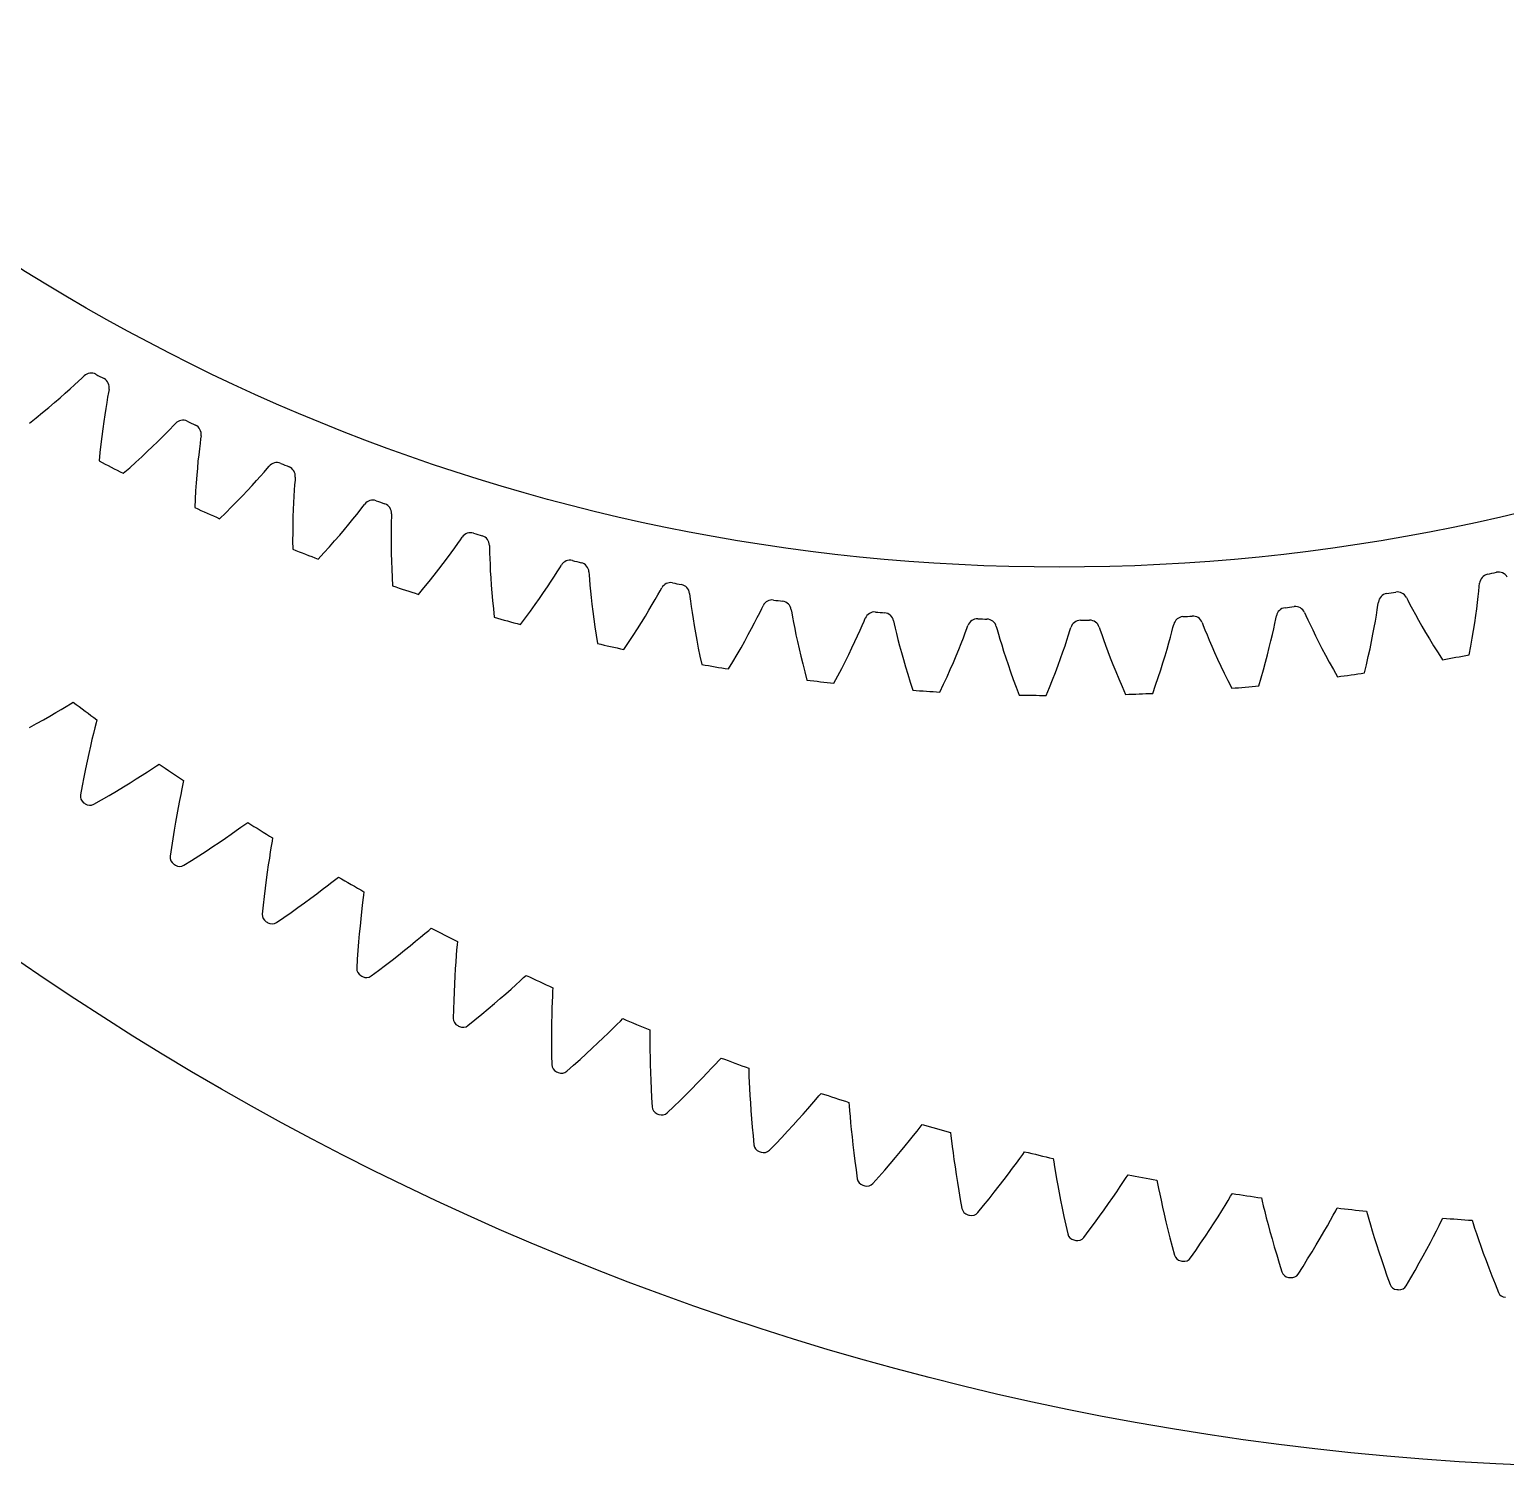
# Model space of a CAD drawing. Header units: millimetres. Extents: x -86 to 86, y -86 to 86.
# Drawn here: x -48.4 to -4.11, y -85.66 to -42.52 of the extents above; entities that cross this region are included whole.
import ezdxf

# ---------------------------------------------------------------- set-up
doc = ezdxf.new("R2010")
doc.units = ezdxf.units.MM

msp = doc.modelspace()

# ---------------------------------------------------------------- linework, layer by layer
at = {"layer": 'journal'}
msp.add_circle((-17.5, 0), 58.65, dxfattribs=at)
at = {"layer": 'outer'}
msp.add_circle((0, 0), 85.663286, dxfattribs=at)
at = {"layer": 'output_ring'}
for p, q in [((-47.445249, -62.920175), (-47.296616, -62.831968)), ((-47.296616, -62.831968), (-47.170079, -62.755948)), ((-47.170079, -62.755948), (-47.083892, -62.703672)), ((-48.185494, -63.342891), (-47.982283, -63.229503)), ((-47.982283, -63.229503), (-47.790303, -63.120568)), ((-47.790303, -63.120568), (-47.610724, -63.017027)), ((-47.610724, -63.017027), (-47.445249, -62.920175)), ((-46.375998, -63.22903), (-46.401066, -63.326664)), ((-48.399087, -63.460001), (-48.185494, -63.342891)), ((-46.478541, -63.637609), (-46.523306, -63.824045)), ((-46.437172, -63.469797), (-46.478541, -63.637609)), ((-46.401066, -63.326664), (-46.437172, -63.469797)), ((-46.570387, -64.025918), (-46.619039, -64.241223)), ((-46.523306, -63.824045), (-46.570387, -64.025918)), ((-46.668699, -64.468567), (-46.718915, -64.706927)), ((-46.619039, -64.241223), (-46.668699, -64.468567)), ((-44.71146, -64.697074), (-44.588108, -64.615989)), ((-44.588108, -64.615989), (-44.50411, -64.560263)), ((-46.769312, -64.95551), (-46.819567, -65.213688)), ((-46.718915, -64.706927), (-46.769312, -64.95551)), ((-45.380453, -65.12207), (-45.193046, -65.005444)), ((-45.193046, -65.005444), (-45.01781, -64.894711)), ((-45.01781, -64.894711), (-44.856396, -64.791232)), ((-44.856396, -64.791232), (-44.71146, -64.697074)), ((-43.775507, -65.056501), (-43.796598, -65.155071)), ((-46.819567, -65.213688), (-46.869696, -65.480735)), ((-46.233224, -65.630679), (-46.005844, -65.498467)), ((-46.005844, -65.498467), (-45.787574, -65.36927)), ((-45.787574, -65.36927), (-45.578903, -65.2436)), ((-45.578903, -65.2436), (-45.380453, -65.12207)), ((-43.861408, -65.4689), (-43.898581, -65.656997)), ((-43.826873, -65.29955), (-43.861408, -65.4689)), ((-43.796598, -65.155071), (-43.826873, -65.29955)), ((-46.469022, -65.765683), (-46.233224, -65.630679)), ((-43.937443, -65.860613), (-43.977329, -66.077712)), ((-43.898581, -65.656997), (-43.937443, -65.860613)), ((-44.017735, -66.306883), (-44.05825, -66.547081)), ((-43.977329, -66.077712), (-44.017735, -66.306883)), ((-42.052843, -66.455884), (-41.932878, -66.369866)), ((-41.932878, -66.369866), (-41.851208, -66.310781)), ((-44.098532, -66.797502), (-44.138282, -67.057506)), ((-44.05825, -66.547081), (-44.098532, -66.797502)), ((-42.704064, -66.907641), (-42.521537, -66.783517)), ((-42.521537, -66.783517), (-42.350932, -66.665773)), ((-42.350932, -66.665773), (-42.193844, -66.555838)), ((-42.193844, -66.555838), (-42.052843, -66.455884)), ((-41.103093, -66.777085), (-41.120172, -66.876429)), ((-44.138282, -67.057506), (-44.177548, -67.326364)), ((-43.535522, -67.450392), (-43.313687, -67.309074)), ((-43.313687, -67.309074), (-43.100832, -67.171137)), ((-43.100832, -67.171137), (-42.897425, -67.037113)), ((-42.897425, -67.037113), (-42.704064, -66.907641)), ((-41.172211, -67.192627), (-41.201731, -67.382076)), ((-41.144568, -67.022016), (-41.172211, -67.192627)), ((-41.120172, -66.876429), (-41.144568, -67.022016)), ((-43.765655, -67.594841), (-43.535522, -67.450392)), ((-41.232309, -67.587099), (-41.263364, -67.805636)), ((-41.201731, -67.382076), (-41.232309, -67.587099)), ((-41.29445, -68.036256), (-41.325198, -68.277899)), ((-41.263364, -67.805636), (-41.29445, -68.036256)), ((-39.461968, -68.211092), (-39.325134, -68.105506)), ((-39.325134, -68.105506), (-39.208753, -68.014697)), ((-39.208753, -68.014697), (-39.129545, -67.952352)), ((-41.355297, -68.529747), (-41.384479, -68.791147)), ((-41.325198, -68.277899), (-41.355297, -68.529747)), ((-40.145467, -68.720486), (-39.957511, -68.583284)), ((-39.957511, -68.583284), (-39.780165, -68.451864)), ((-39.780165, -68.451864), (-39.614472, -68.327303)), ((-39.614472, -68.327303), (-39.461968, -68.211092)), ((-38.394661, -68.634365), (-38.415368, -68.805956)), ((-38.376186, -68.487909), (-38.394661, -68.634365)), ((-38.363147, -68.387955), (-38.376186, -68.487909)), ((-41.384479, -68.791147), (-41.412817, -69.061376)), ((-40.766291, -69.159284), (-40.550365, -69.009091)), ((-40.550365, -69.009091), (-40.343276, -68.862642)), ((-40.343276, -68.862642), (-40.145467, -68.720486)), ((-38.437186, -68.996445), (-38.45943, -69.202539)), ((-38.415368, -68.805956), (-38.437186, -68.996445)), ((-40.990382, -69.31294), (-40.766291, -69.159284)), ((-38.481604, -69.422156), (-38.503318, -69.653846)), ((-38.45943, -69.202539), (-38.481604, -69.422156)), ((-36.420208, -69.54778), (-36.343592, -69.482276)), ((-38.524248, -69.896536), (-38.544116, -70.149397)), ((-38.503318, -69.653846), (-38.524248, -69.896536)), ((-36.973434, -70.007745), (-36.812925, -69.876572)), ((-36.812925, -69.876572), (-36.665256, -69.754276)), ((-36.665256, -69.754276), (-36.532813, -69.643231)), ((-36.532813, -69.643231), (-36.420208, -69.54778)), ((-35.56017, -69.886463), (-35.569148, -69.986863)), ((-38.544116, -70.149397), (-38.56268, -70.411765)), ((-37.519435, -70.441006), (-37.32755, -70.29095)), ((-37.32755, -70.29095), (-37.145309, -70.146244)), ((-37.145309, -70.146244), (-36.973434, -70.007745)), ((-35.595408, -70.306237), (-35.609489, -70.497454)), ((-35.581673, -70.133948), (-35.595408, -70.306237)), ((-35.569148, -69.986863), (-35.581673, -70.133948)), ((-38.56268, -70.411765), (-38.580044, -70.682921)), ((-38.147761, -70.917159), (-37.930082, -70.754547)), ((-37.930082, -70.754547), (-37.72042, -70.595728)), ((-37.72042, -70.595728), (-37.519435, -70.441006)), ((-35.623363, -70.70428), (-35.636618, -70.924615)), ((-35.609489, -70.497454), (-35.623363, -70.70428)), ((-35.648925, -71.156994), (-35.660002, -71.400334)), ((-35.636618, -70.924615), (-35.648925, -71.156994)), ((-33.950895, -71.311033), (-33.808304, -71.182853)), ((-33.808304, -71.182853), (-33.680469, -71.066533)), ((-33.680469, -71.066533), (-33.571825, -70.966597)), ((-33.571825, -70.966597), (-33.497926, -70.898042)), ((-32.698768, -71.270148), (-32.70367, -71.370829)), ((-35.669608, -71.653792), (-35.677524, -71.916697)), ((-35.660002, -71.400334), (-35.669608, -71.653792)), ((-34.448304, -71.745927), (-34.272077, -71.593954)), ((-34.272077, -71.593954), (-34.105956, -71.448604)), ((-34.105956, -71.448604), (-33.950895, -71.311033)), ((-32.716966, -71.691005), (-32.723286, -71.882636)), ((-32.710224, -71.518301), (-32.716966, -71.691005)), ((-32.70367, -71.370829), (-32.710224, -71.518301)), ((-35.677524, -71.916697), (-35.683884, -72.188334)), ((-35.031554, -72.233561), (-34.8285, -72.066375)), ((-34.8285, -72.066375), (-34.633951, -71.903636)), ((-34.633951, -71.903636), (-34.448304, -71.745927)), ((-32.728766, -72.089854), (-32.733082, -72.310545)), ((-32.723286, -71.882636), (-32.728766, -72.089854)), ((-35.242464, -72.404861), (-35.031554, -72.233561)), ((-32.735961, -72.543232), (-32.737168, -72.786821)), ((-32.733082, -72.310545), (-32.735961, -72.543232)), ((-31.033083, -72.628331), (-30.895804, -72.494478)), ((-30.895804, -72.494478), (-30.772789, -72.373072)), ((-30.772789, -72.373072), (-30.668284, -72.268816)), ((-30.668284, -72.268816), (-30.597223, -72.197322)), ((-29.783642, -72.536736), (-29.78446, -72.637534)), ((-32.737168, -72.786821), (-32.736494, -73.04046)), ((-32.736494, -73.04046), (-32.733749, -73.30347)), ((-31.51246, -73.083025), (-31.342536, -72.924036)), ((-31.342536, -72.924036), (-31.182442, -72.772072)), ((-31.182442, -72.772072), (-31.033083, -72.628331)), ((-29.78446, -72.637534), (-29.785032, -72.785149)), ((-29.785032, -72.785149), (-29.78477, -72.957985)), ((-29.78477, -72.957985), (-29.783318, -73.149714)), ((-32.733749, -73.30347), (-32.729096, -73.575141)), ((-32.075468, -73.593895), (-31.879357, -73.418618)), ((-31.879357, -73.418618), (-31.691562, -73.248128)), ((-31.691562, -73.248128), (-31.51246, -73.083025)), ((-29.783318, -73.149714), (-29.780397, -73.356984)), ((-29.780397, -73.356984), (-29.775765, -73.577669)), ((-27.814548, -73.560703), (-27.714354, -73.452297)), ((-27.714354, -73.452297), (-27.646249, -73.377982)), ((-32.279263, -73.773601), (-32.075468, -73.593895)), ((-29.775765, -73.577669), (-29.769212, -73.810282)), ((-29.769212, -73.810282), (-29.760546, -74.053719)), ((-28.207695, -73.975977), (-28.064285, -73.826301)), ((-28.064285, -73.826301), (-27.932542, -73.686994)), ((-27.932542, -73.686994), (-27.814548, -73.560703)), ((-26.819582, -73.684146), (-26.816314, -73.784894)), ((-26.816314, -73.784894), (-26.810903, -73.932412)), ((-26.810903, -73.932412), (-26.803637, -74.105095)), ((-29.760546, -74.053719), (-29.749594, -74.307123)), ((-29.749594, -74.307123), (-29.736193, -74.569805)), ((-28.697105, -74.472274), (-28.524841, -74.300048)), ((-28.524841, -74.300048), (-28.3615, -74.134303)), ((-28.3615, -74.134303), (-28.207695, -73.975977)), ((-26.803637, -74.105095), (-26.794417, -74.296608)), ((-26.794417, -74.296608), (-26.783098, -74.50359)), ((-29.736193, -74.569805), (-29.720534, -74.841065)), ((-29.263028, -75.021132), (-29.066683, -74.833314)), ((-29.066683, -74.833314), (-28.877836, -74.650234)), ((-28.877836, -74.650234), (-28.697105, -74.472274)), ((-26.783098, -74.50359), (-26.769527, -74.723905)), ((-26.769527, -74.723905), (-26.753552, -74.956061)), ((-25.049376, -74.902974), (-24.923388, -74.758443)), ((-24.923388, -74.758443), (-24.810608, -74.627473)), ((-24.810608, -74.627473), (-24.71489, -74.515096)), ((-24.71489, -74.515096), (-24.649853, -74.438083)), ((-23.811457, -74.710494), (-23.804109, -74.811027)), ((-23.804109, -74.811027), (-23.792724, -74.958204)), ((-26.753552, -74.956061), (-26.735028, -75.198947)), ((-26.735028, -75.198947), (-26.713815, -75.451699)), ((-25.490355, -75.394996), (-25.333865, -75.222768)), ((-25.333865, -75.222768), (-25.186603, -75.058339)), ((-25.186603, -75.058339), (-25.049376, -74.902974)), ((-23.792724, -74.958204), (-23.778466, -75.13045)), ((-23.778466, -75.13045), (-23.761492, -75.321433)), ((-26.713815, -75.451699), (-26.68978, -75.713623)), ((-26.68978, -75.713623), (-26.663141, -75.984025)), ((-25.828869, -75.7592), (-25.655498, -75.574062)), ((-25.655498, -75.574062), (-25.490355, -75.394996)), ((-23.761492, -75.321433), (-23.741794, -75.527786)), ((-23.741794, -75.527786), (-23.719306, -75.74737)), ((-21.993312, -75.856582), (-21.873284, -75.707063)), ((-21.873284, -75.707063), (-21.765905, -75.571631)), ((-21.765905, -75.571631), (-21.674819, -75.455467)), ((-21.674819, -75.455467), (-21.612957, -75.375881)), ((-20.76421, -75.614092), (-20.752793, -75.714245)), ((-20.752793, -75.714245), (-20.735454, -75.86084)), ((-26.198714, -76.145404), (-26.010142, -75.949783)), ((-26.010142, -75.949783), (-25.828869, -75.7592)), ((-23.719306, -75.74737), (-23.693936, -75.978688)), ((-23.693936, -75.978688), (-23.665585, -76.220624)), ((-22.264607, -76.187642), (-22.12413, -76.01738)), ((-22.12413, -76.01738), (-21.993312, -75.856582)), ((-20.735454, -75.86084), (-20.714227, -76.032367)), ((-20.714227, -76.032367), (-20.689528, -76.222505)), ((-23.665585, -76.220624), (-23.634146, -76.472308)), ((-23.634146, -76.472308), (-23.599516, -76.733043)), ((-22.737465, -76.743694), (-22.57174, -76.551682)), ((-22.57174, -76.551682), (-22.413989, -76.366071)), ((-22.413989, -76.366071), (-22.264607, -76.187642)), ((-20.689528, -76.222505), (-20.661483, -76.42789)), ((-20.661483, -76.42789), (-20.630115, -76.646382)), ((-18.901113, -76.685557), (-18.787243, -76.531298)), ((-18.787243, -76.531298), (-18.68544, -76.391625)), ((-18.68544, -76.391625), (-18.599137, -76.271865)), ((-18.599137, -76.271865), (-18.540551, -76.189838)), ((-17.682847, -76.393457), (-17.667381, -76.493065)), ((-17.667381, -76.493065), (-17.644116, -76.638837)), ((-23.599516, -76.733043), (-23.561941, -77.002143)), ((-23.091355, -77.144568), (-22.910865, -76.941467)), ((-22.910865, -76.941467), (-22.737465, -76.743694)), ((-20.630115, -76.646382), (-20.595392, -76.876482)), ((-20.595392, -76.876482), (-20.557259, -77.11707)), ((-19.300797, -77.211676), (-19.158769, -77.02734)), ((-19.158769, -77.02734), (-19.025307, -76.851525)), ((-19.025307, -76.851525), (-18.901113, -76.685557)), ((-17.644116, -76.638837), (-17.615955, -76.809362)), ((-17.615955, -76.809362), (-17.58357, -76.998343)), ((-17.58357, -76.998343), (-17.547226, -77.202423)), ((-15.574275, -77.086108), (-15.492896, -76.962949)), ((-15.492896, -76.962949), (-15.437682, -76.878614)), ((-14.572432, -77.047308), (-14.552942, -77.146207)), ((-20.557259, -77.11707), (-20.515646, -77.367274)), ((-20.515646, -77.367274), (-20.470478, -77.626391)), ((-19.608704, -77.602098), (-19.450896, -77.403527)), ((-19.450896, -77.403527), (-19.300797, -77.211676)), ((-17.547226, -77.202423), (-17.507028, -77.419465)), ((-17.507028, -77.419465), (-17.463009, -77.647968)), ((-15.895225, -77.559403), (-15.777859, -77.388539)), ((-15.777859, -77.388539), (-15.670334, -77.229791)), ((-15.670334, -77.229791), (-15.574275, -77.086108)), ((-14.552942, -77.146207), (-14.523788, -77.290916)), ((-14.523788, -77.290916), (-14.488739, -77.46016)), ((-14.488739, -77.46016), (-14.448723, -77.647673)), ((-12.361201, -77.527582), (-12.30945, -77.44108)), ((-20.470478, -77.626391), (-20.422028, -77.893747)), ((-19.946057, -78.016985), (-19.773947, -77.806735)), ((-19.773947, -77.806735), (-19.608704, -77.602098)), ((-17.463009, -77.647968), (-17.415157, -77.886814)), ((-17.415157, -77.886814), (-17.363439, -78.135125)), ((-16.298094, -78.128199), (-16.155893, -77.930423)), ((-16.155893, -77.930423), (-16.021452, -77.740482)), ((-16.021452, -77.740482), (-15.895225, -77.559403)), ((-14.448723, -77.647673), (-14.404138, -77.850112)), ((-14.404138, -77.850112), (-14.355178, -78.065347)), ((-12.628682, -77.964371), (-12.527679, -77.801396)), ((-12.527679, -77.801396), (-12.437522, -77.653938)), ((-12.437522, -77.653938), (-12.361201, -77.527582)), ((-11.438074, -77.57457), (-11.414592, -77.672598)), ((-11.414592, -77.672598), (-11.379597, -77.816006)), ((-11.379597, -77.816006), (-11.337719, -77.983692)), ((-9.209196, -77.964838), (-9.160993, -77.87631)), ((-17.363439, -78.135125), (-17.307807, -78.392199)), ((-16.604539, -78.544168), (-16.447726, -78.333002)), ((-16.447726, -78.333002), (-16.298094, -78.128199)), ((-14.355178, -78.065347), (-14.301934, -78.291879)), ((-14.301934, -78.291879), (-14.244442, -78.528589)), ((-12.984446, -78.52113), (-12.857813, -78.325897)), ((-12.857813, -78.325897), (-12.739027, -78.139851)), ((-12.739027, -78.139851), (-12.628682, -77.964371)), ((-11.337719, -77.983692), (-11.290136, -78.169429)), ((-11.290136, -78.169429), (-11.237384, -78.369895)), ((-11.237384, -78.369895), (-11.179741, -78.582968)), ((-9.458756, -78.412108), (-9.364441, -78.245174)), ((-9.364441, -78.245174), (-9.280334, -78.094183)), ((-9.280334, -78.094183), (-9.209196, -77.964838)), ((-8.284923, -77.974377), (-8.257488, -78.071373)), ((-8.257488, -78.071373), (-8.21671, -78.213245)), ((-8.21671, -78.213245), (-8.168071, -78.379096)), ((-8.168071, -78.379096), (-8.113, -78.562752)), ((-6.107898, -78.40612), (-6.042061, -78.273998)), ((-6.042061, -78.273998), (-5.997485, -78.183589)), ((-5.118161, -78.246072), (-5.086817, -78.341877)), ((-5.086817, -78.341877), (-5.040323, -78.48198)), ((-17.307807, -78.392199), (-17.248562, -78.657372)), ((-16.767988, -78.761219), (-16.604539, -78.544168)), ((-14.244442, -78.528589), (-14.182704, -78.774601)), ((-14.182704, -78.774601), (-14.1167, -79.029209)), ((-13.259724, -78.935205), (-13.118515, -78.724507)), ((-13.118515, -78.724507), (-12.984446, -78.52113)), ((-11.179741, -78.582968), (-11.117361, -78.807157)), ((-11.117361, -78.807157), (-11.050324, -79.041342)), ((-9.791665, -78.982827), (-9.673048, -78.782623)), ((-9.673048, -78.782623), (-9.5619, -78.591916)), ((-9.5619, -78.591916), (-9.458756, -78.412108)), ((-8.113, -78.562752), (-8.052167, -78.760915)), ((-8.052167, -78.760915), (-7.985937, -78.971478)), ((-6.369062, -78.914854), (-6.27329, -78.731014)), ((-6.27329, -78.731014), (-6.185817, -78.560395)), ((-6.185817, -78.560395), (-6.107898, -78.40612)), ((-5.040323, -78.48198), (-4.985003, -78.645723)), ((-4.985003, -78.645723), (-4.922534, -78.826997)), ((-14.1167, -79.029209), (-14.046757, -79.291763)), ((-13.562369, -79.37605), (-13.407851, -79.152552)), ((-13.407851, -79.152552), (-13.259724, -78.935205)), ((-11.050324, -79.041342), (-10.978667, -79.28465)), ((-10.049936, -79.407718), (-9.917382, -79.19147)), ((-9.917382, -79.19147), (-9.791665, -78.982827)), ((-7.985937, -78.971478), (-7.914523, -79.192954)), ((-7.914523, -79.192954), (-7.83805, -79.42423)), ((-6.582796, -79.314756), (-6.47239, -79.109909)), ((-6.47239, -79.109909), (-6.369062, -78.914854)), ((-4.922534, -78.826997), (-4.853721, -79.022532)), ((-4.853721, -79.022532), (-4.779012, -79.230238)), ((-4.779012, -79.230238), (-4.698681, -79.448638)), ((-10.978667, -79.28465), (-10.902398, -79.536374)), ((-10.902398, -79.536374), (-10.821873, -79.795878)), ((-10.334467, -79.860465), (-10.189134, -79.63089)), ((-10.189134, -79.63089), (-10.049936, -79.407718)), ((-7.83805, -79.42423), (-7.756591, -79.664435)), ((-7.756591, -79.664435), (-7.670184, -79.912861)), ((-6.823636, -79.749764), (-6.699955, -79.528322)), ((-6.699955, -79.528322), (-6.582796, -79.314756)), ((-4.698681, -79.448638), (-4.612898, -79.676625)), ((-4.612898, -79.676625), (-4.521772, -79.913331)), ((-7.670184, -79.912861), (-7.579209, -80.168889)), ((-7.089586, -80.21367), (-6.953675, -79.978393)), ((-6.953675, -79.978393), (-6.823636, -79.749764)), ((-4.521772, -79.913331), (-4.425368, -80.158051)), ((-4.425368, -80.158051), (-4.324092, -80.410182))]:
    msp.add_line(p, q, dxfattribs=at)
for centre, radius, start, end in [((0, 0), 78.413286, 233.097286, 233.741423), ((0, 0), 78.413286, 235.419867, 236.064004), ((-46.633402, -65.522749), 0.24, 169.917898, 234.560042), ((0, 0), 80.663286, 234.560042, 234.601249), ((-46.586267, -65.556271), 0.24, 234.601249, 299.243392), ((0, 0), 78.413286, 237.742448, 238.386584), ((-43.939746, -67.358768), 0.24, 172.240478, 236.882622), ((0, 0), 80.663286, 236.882622, 236.923829), ((-43.89129, -67.390352), 0.24, 236.923829, 301.565973), ((0, 0), 78.413286, 240.065028, 240.709165), ((-41.173896, -69.084117), 0.24, 174.563059, 239.205203), ((0, 0), 80.663286, 239.205203, 239.24641), ((-41.124201, -69.113711), 0.24, 239.24641, 303.888554), ((0, 0), 78.413286, 242.387609, 243.031746), ((-38.340398, -70.69596), 0.24, 176.88564, 241.527784), ((0, 0), 80.663286, 241.527784, 241.568991), ((-38.289544, -70.723516), 0.24, 241.568991, 306.211134), ((0, 0), 78.413286, 244.71019, 245.354326), ((-35.443907, -72.19165), 0.24, 179.20822, 243.850364), ((0, 0), 80.663286, 243.850364, 243.891571), ((-35.391978, -72.217123), 0.24, 243.891571, 308.533715), ((0, 0), 78.413286, 247.03277, 247.676907), ((0, 0), 78.413286, 249.355351, 249.999488), ((-32.489181, -73.56873), 0.24, 181.530801, 246.172945), ((0, 0), 80.663286, 246.172945, 246.214152), ((-32.436263, -73.592077), 0.24, 246.214152, 310.856296), ((0, 0), 78.413286, 251.677932, 252.322068), ((-29.481076, -74.824936), 0.24, 183.853382, 248.495526), ((0, 0), 80.663286, 248.495526, 248.536732), ((-29.427255, -74.846119), 0.24, 248.536732, 313.178876), ((0, 0), 78.413286, 254.000512, 254.644649), ((-26.424534, -75.958205), 0.24, 186.175962, 250.818106), ((-26.369898, -75.97719), 0.24, 250.859313, 315.501457), ((0, 0), 80.663286, 250.818106, 250.859313), ((0, 0), 78.413286, 256.323093, 256.96723), ((-23.324576, -76.966675), 0.24, 188.498543, 253.140687), ((0, 0), 78.413286, 258.645674, 259.28981), ((0, 0), 80.663286, 253.140687, 253.181894), ((-23.269216, -76.98343), 0.24, 253.181894, 317.824038), ((0, 0), 78.413286, 260.968254, 261.612391), ((-20.186296, -77.848689), 0.24, 190.821124, 255.463268), ((0, 0), 78.413286, 263.290835, 263.934972), ((0, 0), 80.663286, 255.463268, 255.504474), ((-20.130302, -77.863187), 0.24, 255.504474, 320.146618), ((0, 0), 78.413286, 265.613416, 266.257552), ((-17.01485, -78.602798), 0.24, 193.143704, 257.785848), ((-16.958314, -78.615014), 0.24, 257.827055, 322.469199), ((0, 0), 80.663286, 257.785848, 257.827055), ((-13.815448, -79.227762), 0.24, 195.466285, 260.108429), ((0, 0), 80.663286, 260.108429, 260.149636), ((-13.758464, -79.237678), 0.24, 260.149636, 324.79178), ((-10.593348, -79.722556), 0.24, 197.788866, 262.431009), ((0, 0), 80.663286, 262.431009, 262.472216), ((-10.536009, -79.730154), 0.24, 262.472216, 327.11436), ((-7.353843, -80.086365), 0.24, 200.111446, 264.75359), ((0, 0), 80.663286, 264.75359, 264.794797), ((-7.296243, -80.091633), 0.24, 264.794797, 329.436941), ((-4.102255, -80.318593), 0.24, 202.434027, 267.076171)]:
    msp.add_arc(centre, radius, start, end, dxfattribs=at)
at = {"layer": 'thin_ring_external'}
for p, q in [((-47.046406, -53.184559), (-46.927938, -53.074185)), ((-46.927938, -53.074185), (-46.827569, -52.979145)), ((-46.827569, -52.979145), (-46.758146, -52.914565)), ((-47.644724, -53.715222), (-47.479188, -53.572574)), ((-47.479188, -53.572574), (-47.323666, -53.435748)), ((-47.323666, -53.435748), (-47.178992, -53.305883)), ((-47.178992, -53.305883), (-47.046406, -53.184559)), ((-46.052564, -53.550198), (-46.080813, -53.709632)), ((-46.027348, -53.414291), (-46.052564, -53.550198)), ((-46.010878, -53.320917), (-46.027348, -53.414291)), ((-48.196161, -54.170152), (-48.003606, -54.014651)), ((-48.003606, -54.014651), (-47.819679, -53.862815)), ((-47.819679, -53.862815), (-47.644724, -53.715222)), ((-46.110578, -53.886868), (-46.140942, -54.078892)), ((-46.080813, -53.709632), (-46.110578, -53.886868)), ((-48.39707, -54.328823), (-48.196161, -54.170152)), ((-46.171253, -54.283806), (-46.201006, -54.500291)), ((-46.140942, -54.078892), (-46.171253, -54.283806)), ((-44.179551, -54.507561), (-44.084166, -54.40752)), ((-44.084166, -54.40752), (-44.018132, -54.339479)), ((-46.229791, -54.727368), (-46.25726, -54.964284)), ((-46.201006, -54.500291), (-46.229791, -54.727368)), ((-44.704634, -55.033447), (-44.556302, -54.888858)), ((-44.556302, -54.888858), (-44.418448, -54.751775)), ((-44.418448, -54.751775), (-44.292229, -54.62384)), ((-44.292229, -54.62384), (-44.179551, -54.507561)), ((-43.26277, -54.801239), (-43.281014, -54.938256)), ((-43.251089, -54.707145), (-43.26277, -54.801239)), ((-46.283115, -55.210433), (-46.307091, -55.465318)), ((-46.25726, -54.964284), (-46.283115, -55.210433)), ((-45.205796, -55.501725), (-45.029861, -55.340695)), ((-45.029861, -55.340695), (-44.862671, -55.184361)), ((-44.862671, -55.184361), (-44.704634, -55.033447)), ((-43.321762, -55.277449), (-43.342281, -55.470773)), ((-43.301085, -55.098924), (-43.321762, -55.277449)), ((-43.281014, -54.938256), (-43.301085, -55.098924)), ((-45.582705, -55.835577), (-45.39016, -55.666854)), ((-45.39016, -55.666854), (-45.205796, -55.501725)), ((-43.36209, -55.676967), (-43.38075, -55.894689)), ((-43.342281, -55.470773), (-43.36209, -55.676967)), ((-41.361561, -55.798733), (-41.271408, -55.693952)), ((-41.271408, -55.693952), (-41.208934, -55.622628)), ((-43.397903, -56.12294), (-43.413239, -56.360949)), ((-43.38075, -55.894689), (-43.397903, -56.12294)), ((-41.859107, -56.350744), (-41.718351, -56.198769)), ((-41.718351, -56.198769), (-41.587676, -56.054827)), ((-41.587676, -56.054827), (-41.468154, -55.920614)), ((-41.468154, -55.920614), (-41.361561, -55.798733)), ((-40.442204, -56.182986), (-40.454045, -56.34447)), ((-40.43098, -56.045216), (-40.442204, -56.182986)), ((-40.424119, -55.950649), (-40.43098, -56.045216)), ((-43.426492, -56.608097), (-43.437422, -56.863874)), ((-43.413239, -56.360949), (-43.426492, -56.608097)), ((-42.335704, -56.844), (-42.168221, -56.674197)), ((-42.168221, -56.674197), (-42.009232, -56.50953)), ((-42.009232, -56.50953), (-41.859107, -56.350744)), ((-40.465579, -56.523817), (-40.476201, -56.717937)), ((-40.454045, -56.34447), (-40.465579, -56.523817)), ((-42.695075, -57.196663), (-42.511396, -57.018328)), ((-42.511396, -57.018328), (-42.335704, -56.844)), ((-40.485455, -56.924874), (-40.492974, -57.143264)), ((-40.476201, -56.717937), (-40.485455, -56.924874)), ((-38.694062, -57.211637), (-38.58155, -57.071497)), ((-38.58155, -57.071497), (-38.481318, -56.944332)), ((-38.481318, -56.944332), (-38.396633, -56.835084)), ((-38.396633, -56.835084), (-38.337883, -56.760664)), ((-37.537342, -57.048183), (-37.539366, -57.142978)), ((-40.49845, -57.372093), (-40.501613, -57.610575)), ((-40.492974, -57.143264), (-40.49845, -57.372093)), ((-39.09185, -57.687273), (-38.950029, -57.521028)), ((-38.950029, -57.521028), (-38.817217, -57.362064)), ((-38.817217, -57.362064), (-38.694062, -57.211637)), ((-37.547121, -57.443019), (-37.549482, -57.622721)), ((-37.543541, -57.281141), (-37.547121, -57.443019)), ((-37.539366, -57.142978), (-37.543541, -57.281141)), ((-40.501613, -57.610575), (-40.502229, -57.858077)), ((-40.502229, -57.858077), (-40.500085, -58.114078)), ((-39.400819, -58.037976), (-39.242225, -57.859843)), ((-39.242225, -57.859843), (-39.09185, -57.687273)), ((-37.549482, -57.622721), (-37.550178, -57.81713)), ((-37.550178, -57.81713), (-37.548854, -58.024269)), ((-35.639945, -58.073487), (-35.546338, -57.94137)), ((-35.546338, -57.94137), (-35.467342, -57.827941)), ((-35.467342, -57.827941), (-35.412468, -57.750618)), ((-34.598291, -57.996886), (-34.595472, -58.09166)), ((-39.741714, -58.408528), (-39.56738, -58.221047)), ((-39.56738, -58.221047), (-39.400819, -58.037976)), ((-37.548854, -58.024269), (-37.545212, -58.242758)), ((-37.545212, -58.242758), (-37.538996, -58.471569)), ((-35.984991, -58.541246), (-35.860468, -58.375709)), ((-35.860468, -58.375709), (-35.745156, -58.219189)), ((-35.745156, -58.219189), (-35.639945, -58.073487)), ((-34.595472, -58.09166), (-34.592586, -58.229856)), ((-34.592586, -58.229856), (-34.587896, -58.391706)), ((-34.587896, -58.391706), (-34.581078, -58.571294)), ((-37.538996, -58.471569), (-37.529979, -58.709901)), ((-37.529979, -58.709901), (-37.517956, -58.957112)), ((-36.408797, -59.080538), (-36.259506, -58.894539)), ((-36.259506, -58.894539), (-36.118139, -58.714516)), ((-36.118139, -58.714516), (-35.984991, -58.541246)), ((-34.581078, -58.571294), (-34.571847, -58.765485)), ((-34.571847, -58.765485), (-34.559948, -58.972286)), ((-32.651016, -58.923969), (-32.564277, -58.787246)), ((-32.564277, -58.787246), (-32.491175, -58.66993)), ((-32.491175, -58.66993), (-32.440321, -58.589906)), ((-31.614632, -58.794281), (-31.606977, -58.888787)), ((-31.606977, -58.888787), (-31.597039, -59.026657)), ((-37.517956, -58.957112), (-37.502743, -59.21267)), ((-36.730327, -59.468013), (-36.565793, -59.271875)), ((-36.565793, -59.271875), (-36.408797, -59.080538)), ((-34.559948, -58.972286), (-34.545155, -59.190304)), ((-34.545155, -59.190304), (-34.527264, -59.418499)), ((-32.971727, -59.408737), (-32.85582, -59.237057)), ((-32.85582, -59.237057), (-32.748649, -59.074854)), ((-32.748649, -59.074854), (-32.651016, -58.923969)), ((-31.597039, -59.026657), (-31.584091, -59.188055)), ((-31.584091, -59.188055), (-31.568112, -59.367061)), ((-29.475899, -59.358857), (-29.429197, -59.276341)), ((-4.915019, -59.367423), (-4.901563, -59.229853)), ((-4.901563, -59.229853), (-4.891497, -59.135573)), ((-34.527264, -59.418499), (-34.506088, -59.65606)), ((-34.506088, -59.65606), (-34.481459, -59.902335)), ((-33.367444, -59.968965), (-33.227845, -59.775586)), ((-33.227845, -59.775586), (-33.095854, -59.588579)), ((-33.095854, -59.588579), (-32.971727, -59.408737)), ((-31.568112, -59.367061), (-31.548977, -59.560527)), ((-31.548977, -59.560527), (-31.526534, -59.766452)), ((-31.526534, -59.766452), (-31.500628, -59.98343)), ((-29.81111, -59.943863), (-29.712361, -59.7764)), ((-29.712361, -59.7764), (-29.62256, -59.620726)), ((-29.62256, -59.620726), (-29.542915, -59.479752)), ((-29.542915, -59.479752), (-29.475899, -59.358857)), ((-28.594149, -59.438289), (-28.581679, -59.532281)), ((-28.581679, -59.532281), (-28.564714, -59.669463)), ((-28.564714, -59.669463), (-28.543542, -59.82999)), ((-7.942308, -59.795875), (-7.927442, -59.702232)), ((-7.08853, -59.561662), (-7.043951, -59.645345)), ((-7.043951, -59.645345), (-6.980045, -59.767911)), ((-6.980045, -59.767911), (-6.904026, -59.910874)), ((-4.976699, -59.899892), (-4.95263, -59.706978)), ((-4.95263, -59.706978), (-4.932085, -59.528438)), ((-4.932085, -59.528438), (-4.915019, -59.367423)), ((-34.481459, -59.902335), (-34.453217, -60.156782)), ((-33.66877, -60.372352), (-33.514466, -60.168069)), ((-33.514466, -60.168069), (-33.367444, -59.968965)), ((-31.500628, -59.98343), (-31.471109, -60.210413)), ((-31.471109, -60.210413), (-31.437831, -60.446583)), ((-30.032882, -60.307183), (-29.9181, -60.121237)), ((-29.9181, -60.121237), (-29.81111, -59.943863)), ((-28.543542, -59.82999), (-28.518444, -60.007946)), ((-28.518444, -60.007946), (-28.489455, -60.200183)), ((-28.489455, -60.200183), (-28.456527, -60.404693)), ((-26.644213, -60.321995), (-26.562477, -60.16194)), ((-26.562477, -60.16194), (-26.490134, -60.017082)), ((-26.490134, -60.017082), (-26.429378, -59.892923)), ((-26.429378, -59.892923), (-26.386951, -59.80813)), ((-25.544723, -59.927229), (-25.52747, -60.020462)), ((-25.52747, -60.020462), (-25.503522, -60.156598)), ((-25.503522, -60.156598), (-25.474181, -60.315835)), ((-23.359562, -60.270736), (-23.32152, -60.183887)), ((-11.035405, -60.341376), (-11.007989, -60.205896)), ((-11.007989, -60.205896), (-10.98836, -60.113134)), ((-10.143365, -60.015583), (-10.103117, -60.101433)), ((-10.103117, -60.101433), (-10.045552, -60.227103)), ((-8.017671, -60.26977), (-7.988036, -60.092512)), ((-7.988036, -60.092512), (-7.962771, -59.932578)), ((-7.962771, -59.932578), (-7.942308, -59.795875)), ((-6.904026, -59.910874), (-6.818229, -60.06879)), ((-6.818229, -60.06879), (-6.72379, -60.238721)), ((-5.035833, -60.321422), (-5.004394, -60.105176)), ((-5.004394, -60.105176), (-4.976699, -59.899892)), ((-31.437831, -60.446583), (-31.400659, -60.691279)), ((-30.284695, -60.70094), (-30.155152, -60.500685)), ((-30.155152, -60.500685), (-30.032882, -60.307183)), ((-28.456527, -60.404693), (-28.419576, -60.620065)), ((-28.419576, -60.620065), (-28.378505, -60.845245)), ((-26.832075, -60.676888), (-26.734281, -60.494282)), ((-26.734281, -60.494282), (-26.644213, -60.321995)), ((-25.474181, -60.315835), (-25.440029, -60.492278)), ((-25.440029, -60.492278), (-25.401263, -60.682783)), ((-23.552208, -60.710217), (-23.478751, -60.546197)), ((-23.478751, -60.546197), (-23.413899, -60.397835)), ((-23.413899, -60.397835), (-23.359562, -60.270736)), ((-22.474309, -60.259826), (-22.452318, -60.352056)), ((-22.452318, -60.352056), (-22.421451, -60.486792)), ((-22.421451, -60.486792), (-22.384017, -60.644322)), ((-22.384017, -60.644322), (-22.3409, -60.818792)), ((-20.379427, -60.772497), (-20.322235, -60.621017)), ((-20.322235, -60.621017), (-20.274459, -60.491309)), ((-20.274459, -60.491309), (-20.240901, -60.402631)), ((-19.390918, -60.435211), (-19.364246, -60.526198)), ((-19.364246, -60.526198), (-19.326539, -60.659183)), ((-19.326539, -60.659183), (-19.281111, -60.814596)), ((-17.223209, -60.686045), (-17.182118, -60.554067)), ((-17.182118, -60.554067), (-17.153131, -60.463791)), ((-16.302594, -60.452928), (-16.271311, -60.542435)), ((-16.271311, -60.542435), (-16.226863, -60.67332)), ((-14.166349, -60.749274), (-14.124904, -60.59275)), ((-14.124904, -60.59275), (-14.090606, -60.458846)), ((-14.090606, -60.458846), (-14.066267, -60.367208)), ((-13.217393, -60.312931), (-13.181581, -60.400723)), ((-13.181581, -60.400723), (-13.130508, -60.529168)), ((-13.130508, -60.529168), (-13.069466, -60.679138)), ((-11.10745, -60.675325), (-11.068803, -60.499811)), ((-11.068803, -60.499811), (-11.035405, -60.341376)), ((-10.045552, -60.227103), (-9.976932, -60.37376)), ((-9.976932, -60.37376), (-9.899311, -60.535851)), ((-9.899311, -60.535851), (-9.813672, -60.710382)), ((-8.132139, -60.879164), (-8.0897, -60.664806)), ((-8.0897, -60.664806), (-8.051559, -60.461204)), ((-8.051559, -60.461204), (-8.017671, -60.26977)), ((-6.72379, -60.238721), (-6.621364, -60.418769)), ((-6.621364, -60.418769), (-6.511368, -60.607585)), ((-6.511368, -60.607585), (-6.39408, -60.804147)), ((-5.110438, -60.782821), (-5.07114, -60.547578)), ((-5.07114, -60.547578), (-5.035833, -60.321422)), ((-31.400659, -60.691279), (-31.359461, -60.943952)), ((-30.56503, -61.119187), (-30.421359, -60.907291)), ((-30.421359, -60.907291), (-30.284695, -60.70094)), ((-28.378505, -60.845245), (-28.333212, -61.079408)), ((-28.333212, -61.079408), (-28.283593, -61.321886)), ((-27.168592, -61.274553), (-27.049443, -61.067945)), ((-27.049443, -61.067945), (-26.937213, -60.868452)), ((-26.937213, -60.868452), (-26.832075, -60.676888)), ((-25.401263, -60.682783), (-25.357935, -60.885345)), ((-25.357935, -60.885345), (-25.310035, -61.09855)), ((-25.310035, -61.09855), (-25.25752, -61.321339)), ((-23.816924, -61.270922), (-23.721704, -61.07424)), ((-23.721704, -61.07424), (-23.633362, -60.886879)), ((-23.633362, -60.886879), (-23.552208, -60.710217)), ((-22.3409, -60.818792), (-22.292457, -61.007069)), ((-22.292457, -61.007069), (-22.238843, -61.207154)), ((-20.516441, -61.120629), (-20.444413, -60.940054)), ((-20.444413, -60.940054), (-20.379427, -60.772497)), ((-19.281111, -60.814596), (-19.229142, -60.986636)), ((-19.229142, -60.986636), (-19.171148, -61.172195)), ((-17.391651, -61.194922), (-17.328937, -61.010904)), ((-17.328937, -61.010904), (-17.272591, -60.840248)), ((-17.272591, -60.840248), (-17.223209, -60.686045)), ((-16.226863, -60.67332), (-16.173558, -60.826212)), ((-16.173558, -60.826212), (-16.112873, -60.995374)), ((-16.112873, -60.995374), (-16.04548, -61.177729)), ((-14.325849, -61.308214), (-14.267143, -61.109564)), ((-14.267143, -61.109564), (-14.213907, -60.922585)), ((-14.213907, -60.922585), (-14.166349, -60.749274)), ((-13.069466, -60.679138), (-13.000222, -60.844981)), ((-13.000222, -60.844981), (-12.923606, -61.023658)), ((-12.923606, -61.023658), (-12.840077, -61.213213)), ((-11.252885, -61.278079), (-11.199556, -61.066167)), ((-11.199556, -61.066167), (-11.151069, -60.864778)), ((-11.151069, -60.864778), (-11.10745, -60.675325)), ((-9.813672, -60.710382), (-9.720573, -60.895426)), ((-9.720573, -60.895426), (-9.620362, -61.089612)), ((-9.620362, -61.089612), (-9.513263, -61.291906)), ((-8.230206, -61.336151), (-8.178948, -61.103222)), ((-8.178948, -61.103222), (-8.132139, -60.879164)), ((-6.39408, -60.804147), (-6.269693, -61.007645)), ((-6.269693, -61.007645), (-6.138344, -61.217419)), ((-5.201484, -61.278026), (-5.153847, -61.026487)), ((-5.153847, -61.026487), (-5.110438, -60.782821)), ((-28.283593, -61.321886), (-28.229548, -61.572127)), ((-27.427206, -61.706568), (-27.294541, -61.487613)), ((-27.294541, -61.487613), (-27.168592, -61.274553)), ((-25.25752, -61.321339), (-25.200329, -61.552884)), ((-24.027265, -61.688308), (-23.918821, -61.475885)), ((-23.918821, -61.475885), (-23.816924, -61.270922)), ((-22.238843, -61.207154), (-22.180119, -61.417635)), ((-22.180119, -61.417635), (-22.116297, -61.637452)), ((-20.771453, -61.723442), (-20.680154, -61.513544)), ((-20.680154, -61.513544), (-20.595101, -61.312256)), ((-20.595101, -61.312256), (-20.516441, -61.120629)), ((-19.171148, -61.172195), (-19.107388, -61.369281)), ((-19.107388, -61.369281), (-19.037993, -61.576489)), ((-17.535087, -61.595683), (-17.460424, -61.390315)), ((-17.460424, -61.390315), (-17.391651, -61.194922)), ((-16.04548, -61.177729), (-15.971739, -61.371303)), ((-15.971739, -61.371303), (-15.891855, -61.574697)), ((-14.459345, -61.735242), (-14.38993, -61.517127)), ((-14.38993, -61.517127), (-14.325849, -61.308214)), ((-12.840077, -61.213213), (-12.749912, -61.412263)), ((-12.749912, -61.412263), (-12.653283, -61.619762)), ((-11.374158, -61.729463), (-11.311073, -61.499455)), ((-11.311073, -61.499455), (-11.252885, -61.278079)), ((-9.513263, -61.291906), (-9.399429, -61.50149)), ((-9.399429, -61.50149), (-9.278963, -61.717697)), ((-8.286001, -61.577283), (-8.230206, -61.336151)), ((-6.138344, -61.217419), (-6.000131, -61.432915)), ((-25.200329, -61.552884), (-25.138395, -61.792512)), ((-25.138395, -61.792512), (-25.071642, -62.039667)), ((-24.263482, -62.132965), (-24.142171, -61.907521)), ((-24.142171, -61.907521), (-24.027265, -61.688308)), ((-22.116297, -61.637452), (-22.047358, -61.865775)), ((-22.047358, -61.865775), (-21.973269, -62.101928)), ((-20.972471, -62.16592), (-20.868909, -61.941125)), ((-20.868909, -61.941125), (-20.771453, -61.723442)), ((-19.037993, -61.576489), (-18.96303, -61.792761)), ((-18.96303, -61.792761), (-18.882523, -62.017265)), ((-17.701764, -62.032345), (-17.615549, -61.80997)), ((-17.615549, -61.80997), (-17.535087, -61.595683)), ((-15.891855, -61.574697), (-15.805946, -61.786859)), ((-15.805946, -61.786859), (-15.714081, -62.00696)), ((-14.614188, -62.195914), (-14.534092, -61.96173)), ((-14.534092, -61.96173), (-14.459345, -61.735242)), ((-12.653283, -61.619762), (-12.550299, -61.834885)), ((-12.550299, -61.834885), (-12.441029, -62.056961)), ((-11.515235, -62.212801), (-11.442192, -61.967432)), ((-11.442192, -61.967432), (-11.374158, -61.729463)), ((-9.278963, -61.717697), (-9.151933, -61.939969)), ((-8.346419, -61.826062), (-8.286001, -61.577283)), ((-21.973269, -62.101928), (-21.893983, -62.345352)), ((-21.082114, -62.397263), (-20.972471, -62.16592)), ((-18.882523, -62.017265), (-18.796472, -62.249328)), ((-18.796472, -62.249328), (-18.704861, -62.488385)), ((-17.8914, -62.498774), (-17.793713, -62.262134)), ((-17.793713, -62.262134), (-17.701764, -62.032345)), ((-15.714081, -62.00696), (-15.616293, -62.234326)), ((-15.616293, -62.234326), (-15.512595, -62.468394)), ((-14.699664, -62.437233), (-14.614188, -62.195914)), ((-12.441029, -62.056961), (-12.325514, -62.285429))]:
    msp.add_line(p, q, dxfattribs=at)
for centre, radius, start, end in [((-46.547147, -53.127824), 0.3, 61.332774, 134.694734), ((-17.5, 0), 60.25, 241.332774, 241.594055), ((-46.304572, -53.259733), 0.3, 348.232095, 61.594055), ((-43.796519, -54.541687), 0.3, 64.259603, 137.621564), ((-17.5, 0), 60.25, 244.259603, 244.520884), ((-43.547525, -54.661037), 0.3, 351.158924, 64.520884), ((-17.5, 0), 62.5, 242.553933, 243.299726), ((-40.977286, -55.813256), 0.3, 67.186433, 140.548393), ((-17.5, 0), 60.25, 247.186433, 247.447714), ((-40.722522, -55.919737), 0.3, 354.085753, 67.447714), ((-38.096803, -56.939215), 0.3, 70.113262, 143.475222), ((-17.5, 0), 60.25, 250.113262, 250.374543), ((-17.5, 0), 62.5, 245.480762, 246.226555), ((-37.836935, -57.032548), 0.3, 357.012583, 70.374543), ((-35.162585, -57.916626), 0.3, 73.040091, 146.402051), ((-17.5, 0), 60.25, 253.040091, 253.301372), ((-34.898291, -57.996569), 0.3, 359.939412, 73.301372), ((-17.5, 0), 62.5, 248.407592, 249.153384), ((-32.182288, -58.742939), 0.3, 75.966921, 149.328881), ((-17.5, 0), 60.25, 255.966921, 256.228201), ((-31.914256, -58.809283), 0.3, 2.866241, 76.228201), ((-4.592353, -59.158221), 0.3, 102.308384, 175.670344), ((-17.5, 0), 60.25, 282.308384, 282.569665), ((-4.322715, -59.098745), 0.3, 29.207705, 102.569665), ((-17.5, 0), 62.5, 251.334421, 252.080213), ((-29.163687, -59.415999), 0.3, 78.89375, 152.25571), ((-17.5, 0), 60.25, 258.89375, 259.155031), ((-28.892617, -59.46857), 0.3, 5.793071, 79.155031), ((-26.114656, -59.934049), 0.3, 81.820579, 155.182539), ((-17.5, 0), 60.25, 261.820579, 262.08186), ((-25.841255, -59.97271), 0.3, 8.7199, 82.08186), ((-7.629845, -59.740125), 0.3, 99.381555, 172.743515), ((-17.5, 0), 60.25, 279.381555, 279.642836), ((-7.357521, -59.694494), 0.3, 26.280875, 99.642836), ((-17.5, 0), 62.5, 254.26125, 255.007043), ((-23.04315, -60.295738), 0.3, 84.747408, 158.109368), ((-17.5, 0), 60.25, 264.747408, 265.008689), ((-22.768132, -60.320389), 0.3, 11.646729, 85.008689), ((-19.957183, -60.500122), 0.3, 87.674238, 161.036198), ((-17.5, 0), 60.25, 267.674238, 267.935518), ((-19.681266, -60.510698), 0.3, 14.573558, 87.935518), ((-13.774086, -60.435255), 0.3, 93.527896, 166.889856), ((-17.5, 0), 60.25, 273.527896, 273.789177), ((-13.498528, -60.417636), 0.3, 20.427217, 93.789177), ((-10.693086, -60.166173), 0.3, 96.454725, 169.816686), ((-17.5, 0), 60.25, 276.454725, 276.716006), ((-10.418787, -60.134507), 0.3, 23.354046, 96.716006), ((-16.864806, -60.546668), 0.3, 90.601067, 163.963027), ((-17.5, 0), 60.25, 270.601067, 270.862348), ((-16.588708, -60.543142), 0.3, 17.500388, 90.862348), ((-17.5, 0), 62.5, 257.188079, 257.933872), ((-17.5, 0), 62.5, 280.602714, 281.348506), ((-17.5, 0), 62.5, 260.114909, 260.860701), ((-17.5, 0), 62.5, 277.675884, 278.421677), ((-17.5, 0), 62.5, 263.041738, 263.78753), ((-17.5, 0), 62.5, 265.968567, 266.71436), ((-17.5, 0), 62.5, 271.822226, 272.568018), ((-17.5, 0), 62.5, 274.749055, 275.494847), ((-17.5, 0), 62.5, 268.895396, 269.641189)]:
    msp.add_arc(centre, radius, start, end, dxfattribs=at)

doc.saveas('drawing.dxf')
